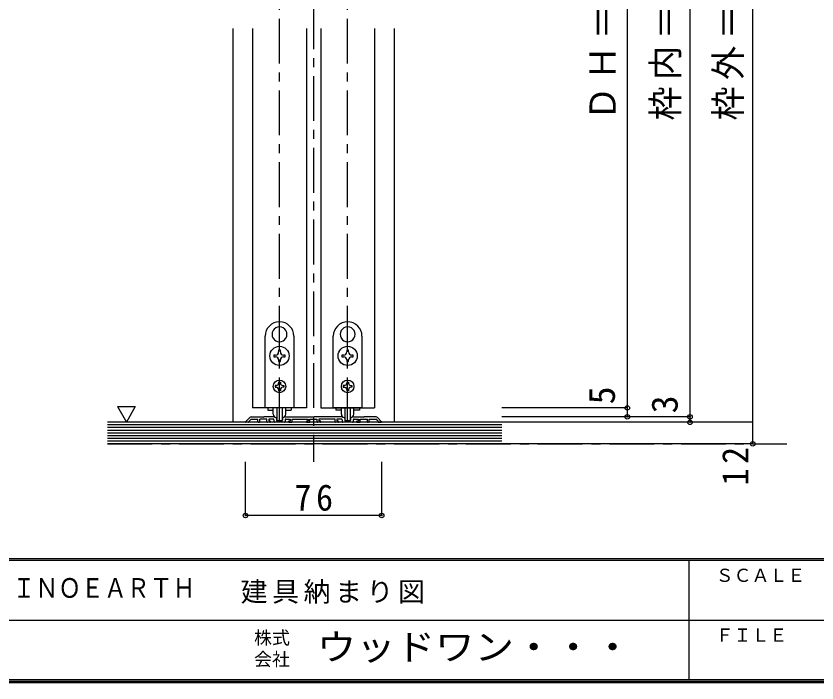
# Model space of a CAD drawing. Units: millimetres, scale not verified. Extents: x -973 to 977, y -718 to 696.
# Drawn here: x 99.7 to 546.5, y -700.8 to -329 of the extents above; entities that cross this region are included whole.
import ezdxf
from ezdxf.enums import TextEntityAlignment as Align

# ---------------------------------------------------------------- set-up
doc = ezdxf.new("R2010")
doc.units = ezdxf.units.MM
doc.header["$LTSCALE"] = 5
doc.header["$PDMODE"] = 32
doc.header["$PDSIZE"] = 2.5
doc.linetypes.add('CHAIN1', pattern=[8, 5, -1, 1, -1])
for name, color, linetype in [('0-1_通り芯', 4, 'CHAIN1'), ('0-3_仕上げ', 2, 'Continuous'), ('0-4_枠', 3, 'Continuous'), ('0-6_扉', 6, 'Continuous'), ('0-7_金物', 7, 'Continuous'), ('0-A_文字', 7, 'Continuous'), ('0-B_寸法', 7, 'Continuous'), ('F-0_補助線', 7, 'Continuous'), ('F-1_枠', 6, 'Continuous'), ('F-A_文字', 7, 'Continuous')]:
    doc.layers.add(name, color=color, linetype=linetype)
doc.styles.add('ＭＳ ゴシック', font='')
doc.styles.get('ＭＳ ゴシック').set_extended_font_data('MS Gothic')

msp = doc.modelspace()

# ---------------------------------------------------------------- linework, layer by layer
at = {"layer": '0-1_通り芯'}
for p, q in [((265.667, -2.5), (265.667, -577.5)), ((246.667, -555.5), (246.667, -74.5)), ((284.667, -555.5), (284.667, -74.5)), ((150.667, -567.5), (529.667, -567.5))]:
    msp.add_line(p, q, dxfattribs=at)
at = {"layer": '0-3_仕上げ'}
for p, q in [((370.667, -555.5), (150.667, -555.5)), ((370.667, -567.5), (150.667, -567.5))]:
    msp.add_line(p, q, dxfattribs=at)
at = {"layer": '0-3_仕上げ', "color": 7}
for p, q in [((370.667, -557), (150.667, -557)), ((370.667, -558.5), (150.667, -558.5)), ((370.667, -560), (150.667, -560)), ((370.667, -561.5), (150.667, -561.5)), ((370.667, -563), (150.667, -563)), ((370.667, -564.5), (150.667, -564.5)), ((370.667, -566), (150.667, -566))]:
    msp.add_line(p, q, dxfattribs=at)
at = {"layer": '0-4_枠', "color": 4}
for p, q in [((220.667, -336), (220.667, -555.5)), ((310.667, -336), (310.667, -555.5))]:
    msp.add_line(p, q, dxfattribs=at)
at = {"layer": '0-4_枠'}
for p, q in [((230.091, -552.793), (227.725, -555.159)), ((230.798, -552.5), (237.367, -552.5)), ((234.667, -555.2), (234.667, -553.7)), ((235.667, -555.2), (235.667, -553.7)), ((239.667, -553.7), (235.667, -553.7)), ((237.367, -552.5), (237.667, -552.8)), ((237.667, -552.8), (237.967, -552.5)), ((243.438, -552.5), (237.967, -552.5)), ((239.667, -555.2), (239.667, -553.7)), ((240.667, -553.7), (240.667, -554.7)), ((243.067, -553.7), (240.667, -553.7)), ((243.592, -552.524), (244.72, -552.888)), ((245.067, -553.364), (245.067, -554.4)), ((248.267, -553.364), (248.267, -554.4)), ((249.742, -552.524), (248.613, -552.888)), ((249.895, -552.5), (265.367, -552.5)), ((267.667, -555.2), (267.667, -553.7)), ((268.667, -553.7), (268.667, -554.7)), ((277.667, -553.7), (268.667, -553.7)), ((277.667, -555.2), (277.667, -553.7)), ((278.667, -553.7), (278.667, -554.7)), ((281.067, -553.7), (278.667, -553.7)), ((281.592, -552.524), (282.72, -552.888)), ((283.067, -553.364), (283.067, -554.4)), ((286.267, -553.364), (286.267, -554.4)), ((287.742, -552.524), (286.613, -552.888)), ((287.895, -552.5), (293.367, -552.5)), ((295.667, -555.2), (295.667, -553.7)), ((301.667, -554.914), (300.453, -553.7)), ((301.242, -552.793), (303.608, -555.159)), ((229.467, -555.5), (227.867, -555.5)), ((234.967, -555.5), (235.367, -555.5)), ((241.267, -555.5), (239.967, -555.5)), ((241.267, -554.7), (240.667, -554.7)), ((243.567, -554.2), (243.567, -555.2)), ((249.467, -555.5), (243.867, -555.5)), ((245.367, -554.7), (247.967, -554.7)), ((249.767, -554.2), (249.767, -555.2)), ((252.067, -554.7), (252.667, -554.7)), ((252.067, -555.5), (253.367, -555.5)), ((262.067, -554.7), (262.667, -554.7)), ((262.067, -555.5), (263.367, -555.5)), ((269.267, -555.5), (267.967, -555.5)), ((269.267, -554.7), (268.667, -554.7)), ((279.267, -555.5), (277.967, -555.5)), ((279.267, -554.7), (278.667, -554.7)), ((281.567, -554.2), (281.567, -555.2)), ((287.467, -555.5), (281.867, -555.5)), ((283.367, -554.7), (285.967, -554.7)), ((287.767, -554.2), (287.767, -555.2)), ((290.067, -554.7), (290.667, -554.7)), ((290.067, -555.5), (291.367, -555.5)), ((296.367, -555.5), (295.967, -555.5)), ((301.667, -555.3), (301.667, -554.914)), ((301.867, -555.5), (303.467, -555.5))]:
    msp.add_line(p, q, dxfattribs=at)
for points in [[(229.667, -555.3), (229.667, -554.914), (230.881, -553.7), (234.667, -553.7)], [(250.267, -553.7), (252.667, -553.7), (252.667, -554.7)], [(253.667, -555.2), (253.667, -553.7), (262.667, -553.7), (262.667, -554.7)], [(263.667, -555.2), (263.667, -553.7), (267.667, -553.7)], [(281.438, -552.5), (265.967, -552.5), (265.667, -552.8), (265.367, -552.5)], [(288.267, -553.7), (290.667, -553.7), (290.667, -554.7)], [(291.667, -555.2), (291.667, -553.7), (295.667, -553.7)], [(300.535, -552.5), (293.967, -552.5), (293.667, -552.8), (293.367, -552.5)], [(296.667, -555.2), (296.667, -553.7), (300.453, -553.7)]]:
    msp.add_lwpolyline(points, dxfattribs=at)
for centre, radius, start, end in [((230.798, -553.5), 1, 90, 135), ((243.067, -554.2), 0.5, 0, 90), ((243.438, -553), 0.5, 72.1213, 90), ((244.567, -553.364), 0.5, 0, 72.1213), ((248.767, -553.364), 0.5, 107.8787, 180), ((249.895, -553), 0.5, 90, 107.8787), ((250.267, -554.2), 0.5, 90, 180), ((281.067, -554.2), 0.5, 0, 90), ((281.438, -553), 0.5, 72.1213, 90), ((282.567, -553.364), 0.5, 0, 72.1213), ((286.767, -553.364), 0.5, 107.8787, 180), ((287.895, -553), 0.5, 90, 107.8787), ((288.267, -554.2), 0.5, 90, 180), ((300.535, -553.5), 1, 45, 90), ((227.867, -555.3), 0.2, 135, 270), ((229.467, -555.3), 0.2, 270, 0), ((234.967, -555.2), 0.3, 180, 270), ((235.367, -555.2), 0.3, 270, 0), ((239.967, -555.2), 0.3, 180, 270), ((241.267, -555.1), 0.4, 0, 90), ((241.267, -555.1), 0.4, 270, 0), ((243.867, -555.2), 0.3, 180, 270), ((245.367, -554.4), 0.3, 180, 270), ((247.967, -554.4), 0.3, 270, 0), ((249.467, -555.2), 0.3, 270, 0), ((252.067, -555.1), 0.4, 90, 180), ((252.067, -555.1), 0.4, 180, 270), ((253.367, -555.2), 0.3, 270, 0), ((262.067, -555.1), 0.4, 90, 180), ((262.067, -555.1), 0.4, 180, 270), ((263.367, -555.2), 0.3, 270, 0), ((267.967, -555.2), 0.3, 180, 270), ((269.267, -555.1), 0.4, 0, 90), ((269.267, -555.1), 0.4, 270, 0), ((277.967, -555.2), 0.3, 180, 270), ((279.267, -555.1), 0.4, 0, 90), ((279.267, -555.1), 0.4, 270, 0), ((281.867, -555.2), 0.3, 180, 270), ((283.367, -554.4), 0.3, 180, 270), ((285.967, -554.4), 0.3, 270, 0), ((287.467, -555.2), 0.3, 270, 0), ((290.067, -555.1), 0.4, 90, 180), ((290.067, -555.1), 0.4, 180, 270), ((291.367, -555.2), 0.3, 270, 0), ((295.967, -555.2), 0.3, 180, 270), ((296.367, -555.2), 0.3, 270, 0), ((301.867, -555.3), 0.2, 180, 270), ((303.467, -555.3), 0.2, 270, 45)]:
    msp.add_arc(centre, radius, start, end, dxfattribs=at)
at = {"layer": '0-6_扉'}
for p, q in [((231.667, -336), (231.667, -547.5)), ((261.667, -336), (261.667, -547.5)), ((269.667, -336), (269.667, -547.5)), ((299.667, -336), (299.667, -547.5)), ((261.667, -547.5), (231.667, -547.5)), ((269.667, -547.5), (299.667, -547.5))]:
    msp.add_line(p, q, dxfattribs=at)
at = {"layer": '0-7_金物'}
for p, q in [((246.568, -502.351), (246.667, -502.45)), ((246.766, -502.351), (246.667, -502.45)), ((284.568, -502.351), (284.667, -502.45)), ((284.766, -502.351), (284.667, -502.45)), ((238.667, -547.5), (238.667, -507.5)), ((243.024, -508.489), (243.159, -508.525)), ((243.123, -508.66), (243.159, -508.525)), ((250.309, -508.489), (250.174, -508.525)), ((250.21, -508.66), (250.174, -508.525)), ((254.667, -507.5), (254.667, -547.5)), ((276.667, -547.5), (276.667, -507.5)), ((281.024, -508.489), (281.159, -508.525)), ((281.123, -508.66), (281.159, -508.525)), ((288.309, -508.489), (288.174, -508.525)), ((288.21, -508.66), (288.174, -508.525)), ((292.667, -507.5), (292.667, -547.5)), ((244.467, -518), (243.517, -518)), ((243.517, -518), (243.517, -519)), ((246.167, -515.35), (246.167, -516.3)), ((247.167, -515.35), (246.167, -515.35)), ((247.167, -516.3), (247.167, -515.35)), ((249.817, -518), (248.867, -518)), ((249.817, -519), (249.817, -518)), ((282.467, -518), (281.517, -518)), ((281.517, -518), (281.517, -519)), ((284.167, -515.35), (284.167, -516.3)), ((285.167, -515.35), (284.167, -515.35)), ((285.167, -516.3), (285.167, -515.35)), ((287.817, -518), (286.867, -518)), ((287.817, -519), (287.817, -518)), ((243.517, -519), (244.467, -519)), ((247.167, -521.65), (247.167, -520.7)), ((248.867, -519), (249.817, -519)), ((281.517, -519), (282.467, -519)), ((285.167, -521.65), (285.167, -520.7)), ((286.867, -519), (287.817, -519)), ((244.867, -535), (244.267, -535)), ((244.267, -535), (244.267, -536)), ((244.267, -536), (244.867, -536)), ((246.167, -533.1), (247.167, -533.1)), ((246.167, -533.1), (246.167, -533.7)), ((247.167, -533.1), (247.167, -533.7)), ((248.467, -535), (249.067, -535)), ((282.867, -535), (282.267, -535)), ((282.267, -535), (282.267, -536)), ((282.267, -536), (282.867, -536)), ((284.167, -533.1), (285.167, -533.1)), ((284.167, -533.1), (284.167, -533.7)), ((285.167, -533.1), (285.167, -533.7)), ((286.467, -535), (287.067, -535)), ((246.167, -537.3), (246.167, -537.9)), ((247.167, -537.9), (246.167, -537.9)), ((247.167, -537.3), (247.167, -537.9)), ((284.167, -537.3), (284.167, -537.9)), ((285.167, -537.9), (284.167, -537.9)), ((285.167, -537.3), (285.167, -537.9)), ((254.667, -547.5), (238.667, -547.5)), ((240.067, -547.5), (240.067, -548.7)), ((240.067, -548.7), (243.199, -548.7)), ((243.167, -550.921), (243.167, -547.5)), ((245.167, -547.5), (245.167, -554.121)), ((248.167, -547.5), (248.167, -554.121)), ((250.134, -548.7), (253.267, -548.7)), ((250.167, -550.921), (250.167, -547.5)), ((253.267, -547.5), (253.267, -548.7)), ((292.667, -547.5), (276.667, -547.5)), ((278.067, -547.5), (278.067, -548.7)), ((281.199, -548.7), (278.067, -548.7)), ((281.167, -550.921), (281.167, -547.5)), ((283.167, -547.5), (283.167, -554.121)), ((286.167, -547.5), (286.167, -554.121)), ((291.267, -548.7), (288.134, -548.7)), ((288.167, -550.921), (288.167, -547.5)), ((291.267, -547.5), (291.267, -548.7)), ((245.467, -554.421), (247.867, -554.421)), ((283.467, -554.421), (285.867, -554.421))]:
    msp.add_line(p, q, dxfattribs=at)
for points in [[(246.167, -520.7), (246.167, -521.65), (247.167, -521.65)], [(284.167, -520.7), (284.167, -521.65), (285.167, -521.65)], [(249.067, -535), (249.067, -536), (248.467, -536)], [(287.067, -535), (287.067, -536), (286.467, -536)]]:
    msp.add_lwpolyline(points, dxfattribs=at)
for centre, radius in [((246.667, -518.5), 5.35), ((284.667, -518.5), 5.35), ((246.667, -535.5), 3.5), ((284.667, -535.5), 3.5)]:
    msp.add_circle(centre, radius, dxfattribs=at)
for centre, radius, start, end in [((246.667, -507.5), 8, 0, 180), ((284.667, -507.5), 8, 0, 180), ((246.667, -506.5), 4.15, 91.3645, 208.6355), ((246.667, -506.5), 4.15, 331.3645, 88.6355), ((284.667, -506.5), 4.15, 91.3645, 208.6355), ((284.667, -506.5), 4.15, 331.3645, 88.6355), ((246.667, -506.5), 4.15, 211.3645, 328.6355), ((284.667, -506.5), 4.15, 211.3645, 328.6355), ((244.467, -516.3), 1.7, 270, 0), ((248.867, -516.3), 1.7, 180, 270), ((282.467, -516.3), 1.7, 270, 0), ((286.867, -516.3), 1.7, 180, 270), ((244.467, -520.7), 1.7, 0, 90), ((248.867, -520.7), 1.7, 90, 180), ((282.467, -520.7), 1.7, 0, 90), ((286.867, -520.7), 1.7, 90, 180), ((244.867, -533.7), 1.3, 270, 0), ((244.867, -537.3), 1.3, 0, 90), ((248.467, -533.7), 1.3, 180, 270), ((248.467, -537.3), 1.3, 90, 180), ((282.867, -533.7), 1.3, 270, 0), ((282.867, -537.3), 1.3, 0, 90), ((286.467, -533.7), 1.3, 180, 270), ((286.467, -537.3), 1.3, 90, 180), ((245.167, -550.921), 2, 180, 264.78409), ((244.967, -553.112), 0.2, 0, 84.78409), ((248.367, -553.112), 0.2, 95.21591, 180), ((248.167, -550.921), 2, 275.21591, 0), ((283.167, -550.921), 2, 180, 264.78409), ((282.967, -553.112), 0.2, 0, 84.78409), ((286.367, -553.112), 0.2, 95.21591, 180), ((286.167, -550.921), 2, 275.21591, 0), ((245.467, -554.121), 0.3, 180, 270), ((247.867, -554.121), 0.3, 270, 0), ((283.467, -554.121), 0.3, 180, 270), ((285.867, -554.121), 0.3, 270, 0)]:
    msp.add_arc(centre, radius, start, end, dxfattribs=at)
at = {"layer": '0-A_文字'}
msp.add_line((156.231, -546.686), (161.231, -555.347), dxfattribs=at)
msp.add_lwpolyline([(156.231, -546.686), (166.231, -546.686), (161.231, -555.347)], dxfattribs=at)
at = {"layer": '0-B_寸法', "color": 4}
for p, q in [((510.667, -555.5), (510.667, -60.5)), ((475.667, -552.5), (475.667, -90.5)), ((440.667, -104.5), (440.667, -547.5)), ((440.667, -547.5), (370.667, -547.5)), ((440.667, -547.5), (440.667, -552.5)), ((475.667, -552.5), (370.667, -552.5)), ((475.667, -555.5), (475.667, -552.5)), ((510.667, -555.5), (370.667, -555.5)), ((510.667, -567.5), (510.667, -555.5)), ((510.667, -567.5), (370.667, -567.5)), ((227.667, -607.5), (227.667, -577.5)), ((303.667, -607.5), (303.667, -577.5)), ((303.667, -607.5), (227.667, -607.5))]:
    msp.add_line(p, q, dxfattribs=at)
at = {"layer": '0-B_寸法'}
for p in [(440.667, -547.5), (440.667, -552.5), (475.667, -552.5), (475.667, -555.5), (510.667, -567.5), (227.667, -607.5), (303.667, -607.5)]:
    msp.add_point(p, dxfattribs=at)
at = {"layer": 'F-1_枠'}
for p, q in [((976.653, -631.667), (-973.347, -631.667)), ((976.653, -632.5), (-973.347, -632.5)), ((474.986, -632.5), (474.986, -699.167)), ((1.653, -665.833), (974.986, -665.834)), ((976.653, -699.167), (-973.347, -699.167)), ((976.653, -700), (-973.347, -700)), ((976.653, -700.833), (-973.347, -700.833))]:
    msp.add_line(p, q, dxfattribs=at)

# ---------------------------------------------------------------- texts
at = {"layer": '0-B_寸法', "style": 'ＭＳ ゴシック'}
for s, p in [('5', (438.167, -545.5)), ('3', (473.167, -550.5))]:
    msp.add_text(s, height=14.66, rotation=90, dxfattribs=at).set_placement(p, align=Align.BOTTOM_LEFT)
at = {"layer": '0-B_寸法', "char_height": 14.66, "attachment_point": 7, "rotation": 90, "style": 'ＭＳ ゴシック'}
for s, insert in [('\\T1.19;\\W0.95;ＤＨ＝1,983', (438.037, -387.25)), ('\\T1.19;\\W0.95;枠内＝2,002', (473.037, -387.25)), ('\\T1.19;\\W0.95;枠外＝2,035', (508.037, -387.25)), ('\\T1.27;\\W0.95;12', (508.167, -590.75))]:
    msp.add_mtext(s, dxfattribs=dict(at, insert=insert))
at = {"layer": '0-B_寸法', "insert": (255.042, -605), "char_height": 14.66, "attachment_point": 7, "style": 'ＭＳ ゴシック'}
msp.add_mtext('\\T1.27;\\W0.95;76', dxfattribs=at)
at = {"layer": 'F-0_補助線', "style": 'ＭＳ ゴシック', "width": 0.85}
msp.add_text('ＰＩＮＯＥＡＲＴＨ', height=11, dxfattribs=at).set_placement((84.986, -656.667), align=Align.BOTTOM_LEFT)
at = {"layer": 'F-0_補助線', "insert": (224.986, -656.667), "char_height": 11, "attachment_point": 7, "style": 'ＭＳ ゴシック'}
msp.add_mtext('\\T1.17;建具納まり図', dxfattribs=at)
at = {"layer": 'F-A_文字', "style": 'ＭＳ ゴシック'}
for s, p in [('ＳＣＡＬＥ', (489.986, -646.667)), ('株式', (232.486, -681.5)), ('ＦＩＬＥ', (489.986, -680)), ('会社', (232.486, -693.5))]:
    msp.add_text(s, height=7.331, dxfattribs=at).set_placement(p, align=Align.BOTTOM_LEFT)
at = {"layer": 'F-A_文字', "style": 'ＭＳ ゴシック', "width": 1.1}
msp.add_text('ウッドワン・・・', height=14.66, dxfattribs=at).set_placement((267.486, -692.5), align=Align.BOTTOM_LEFT)

doc.saveas('drawing.dxf')
